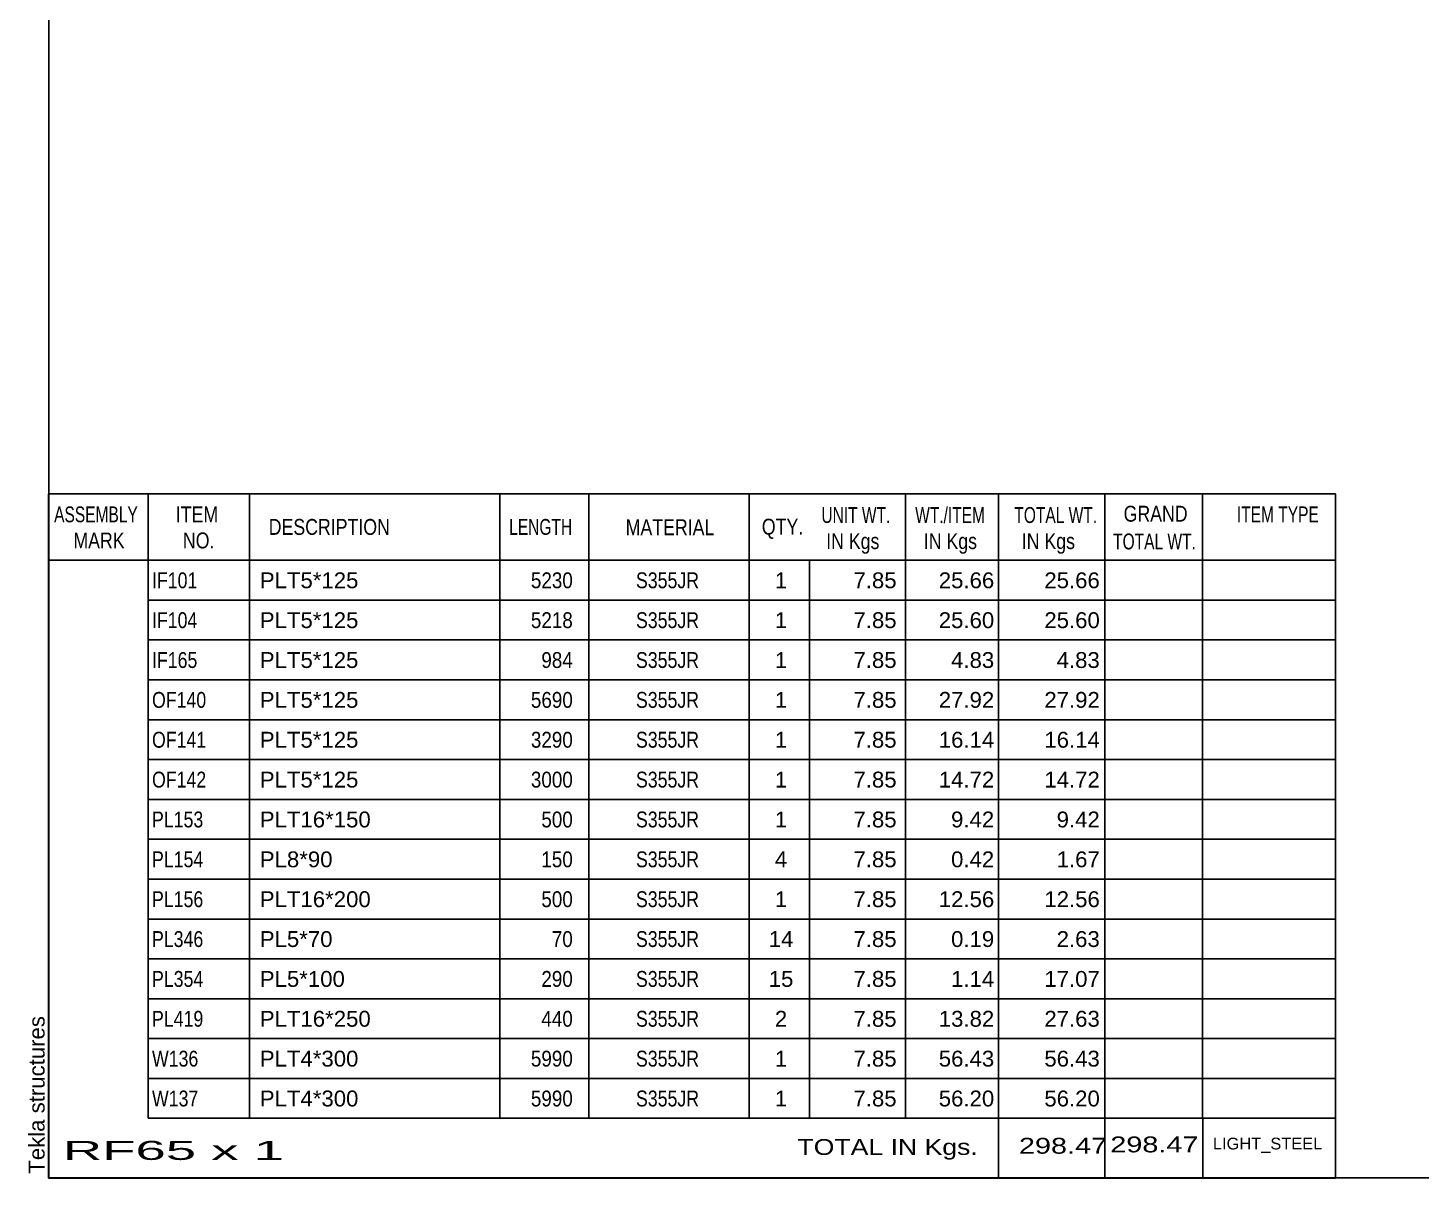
# Model space of a CAD drawing. Header units: millimetres. Extents: x -25 to 378, y -191 to 86.
# Drawn here: x -24.7 to 143, y -190.7 to -52.2 of the extents above; entities that cross this region are included whole.
import ezdxf

# ---------------------------------------------------------------- set-up
doc = ezdxf.new("R2010")
doc.units = ezdxf.units.MM
doc.styles.add('Arial', font='ARIAL.TTF', dxfattribs={"height": 0.2})

# ---------------------------------------------------------------- blocks, each defined once
blk = doc.blocks.new('Unknown-624479089-11088')
at = {"color": 5, "linetype": 'Continuous'}
for p, q in [((-22.16, 86.32), (-22.16, -190.68)), ((-22.16, -190.68), (377.84, -190.68))]:
    blk.add_line(p, q, dxfattribs=at)
at = {"color": 174, "linetype": 'Continuous', "style": 'Arial'}
blk.add_text('Tekla structures', height=1.9102, rotation=90, dxfattribs=at).set_placement((-22.66, -190.18))
blk = doc.blocks.new('CBS_BOM-624479089-19394')
at = {"color": 7, "linetype": 'Continuous'}
for p, q in [((-22.19, -116.31), (-22.19, -108.31)), ((-22.19, -108.32), (132.73, -108.32)), ((-10.19, -116.31), (-10.19, -108.31)), ((2, -116.31), (2, -108.31)), ((32.16, -116.31), (32.16, -108.31)), ((42.84, -116.31), (42.84, -108.31)), ((62.16, -116.31), (62.16, -108.31)), ((80.96, -116.31), (80.96, -108.31)), ((92.17, -116.31), (92.17, -108.31)), ((104.96, -116.31), (104.96, -108.31)), ((116.71, -116.31), (116.71, -108.31)), ((132.73, -108.32), (132.73, -116.31)), ((-22.19, -116.31), (132.73, -116.31)), ((-22.19, -121.11), (-22.19, -116.31)), ((-10.19, -121.11), (-10.19, -116.31)), ((2, -121.11), (2, -116.31)), ((32.16, -121.11), (32.16, -116.31)), ((42.84, -121.11), (42.84, -116.31)), ((62.16, -121.11), (62.16, -116.31)), ((69.42, -121.11), (69.42, -116.31)), ((80.96, -121.11), (80.96, -116.31)), ((92.17, -121.11), (92.17, -116.31)), ((104.96, -121.11), (104.96, -116.31)), ((116.73, -121.11), (116.73, -116.31)), ((132.73, -116.32), (132.73, -121.11)), ((-22.19, -125.91), (-22.19, -121.11)), ((-10.19, -121.11), (132.73, -121.11)), ((-10.19, -125.91), (-10.19, -121.11)), ((2, -125.91), (2, -121.11)), ((32.16, -125.91), (32.16, -121.11)), ((42.84, -125.91), (42.84, -121.11)), ((62.16, -125.91), (62.16, -121.11)), ((69.42, -125.91), (69.42, -121.11)), ((80.96, -125.91), (80.96, -121.11)), ((92.17, -125.91), (92.17, -121.11)), ((104.96, -125.91), (104.96, -121.11)), ((116.73, -125.91), (116.73, -121.11)), ((132.73, -121.12), (132.73, -125.91)), ((-22.19, -130.71), (-22.19, -125.91)), ((-10.19, -125.91), (132.73, -125.91)), ((-10.19, -130.71), (-10.19, -125.91)), ((2, -130.71), (2, -125.91)), ((32.16, -130.71), (32.16, -125.91)), ((42.84, -130.71), (42.84, -125.91)), ((62.16, -130.71), (62.16, -125.91)), ((69.42, -130.71), (69.42, -125.91)), ((80.96, -130.71), (80.96, -125.91)), ((92.17, -130.71), (92.17, -125.91)), ((104.96, -130.71), (104.96, -125.91)), ((116.73, -130.71), (116.73, -125.91)), ((132.73, -125.92), (132.73, -130.71)), ((-22.19, -135.51), (-22.19, -130.71)), ((-10.19, -130.71), (132.73, -130.71)), ((-10.19, -135.51), (-10.19, -130.71)), ((2, -135.51), (2, -130.71)), ((32.16, -135.51), (32.16, -130.71)), ((42.84, -135.51), (42.84, -130.71)), ((62.16, -135.51), (62.16, -130.71)), ((69.42, -135.51), (69.42, -130.71)), ((80.96, -135.51), (80.96, -130.71)), ((92.17, -135.51), (92.17, -130.71)), ((104.96, -135.51), (104.96, -130.71)), ((116.73, -135.51), (116.73, -130.71)), ((132.73, -130.72), (132.73, -135.51)), ((-22.19, -140.31), (-22.19, -135.51)), ((-10.19, -135.51), (132.73, -135.51)), ((-10.19, -140.31), (-10.19, -135.51)), ((2, -140.31), (2, -135.51)), ((32.16, -140.31), (32.16, -135.51)), ((42.84, -140.31), (42.84, -135.51)), ((62.16, -140.31), (62.16, -135.51)), ((69.42, -140.31), (69.42, -135.51)), ((80.96, -140.31), (80.96, -135.51)), ((92.17, -140.31), (92.17, -135.51)), ((104.96, -140.31), (104.96, -135.51)), ((116.73, -140.31), (116.73, -135.51)), ((132.73, -135.52), (132.73, -140.31)), ((-22.19, -145.11), (-22.19, -140.31)), ((-10.19, -140.31), (132.73, -140.31)), ((-10.19, -145.11), (-10.19, -140.31)), ((2, -145.11), (2, -140.31)), ((32.16, -145.11), (32.16, -140.31)), ((42.84, -145.11), (42.84, -140.31)), ((62.16, -145.11), (62.16, -140.31)), ((69.42, -145.11), (69.42, -140.31)), ((80.96, -145.11), (80.96, -140.31)), ((92.17, -145.11), (92.17, -140.31)), ((104.96, -145.11), (104.96, -140.31)), ((116.73, -145.11), (116.73, -140.31)), ((132.73, -140.32), (132.73, -145.11)), ((-22.19, -149.91), (-22.19, -145.11)), ((-10.19, -145.11), (132.73, -145.11)), ((-10.19, -149.91), (-10.19, -145.11)), ((2, -149.91), (2, -145.11)), ((32.16, -149.91), (32.16, -145.11)), ((42.84, -149.91), (42.84, -145.11)), ((62.16, -149.91), (62.16, -145.11)), ((69.42, -149.91), (69.42, -145.11)), ((80.96, -149.91), (80.96, -145.11)), ((92.17, -149.91), (92.17, -145.11)), ((104.96, -149.91), (104.96, -145.11)), ((116.73, -149.91), (116.73, -145.11)), ((132.73, -145.12), (132.73, -149.91)), ((-22.19, -154.71), (-22.19, -149.91)), ((-10.19, -149.91), (132.73, -149.91)), ((-10.19, -154.71), (-10.19, -149.91)), ((2, -154.71), (2, -149.91)), ((32.16, -154.71), (32.16, -149.91)), ((42.84, -154.71), (42.84, -149.91)), ((62.16, -154.71), (62.16, -149.91)), ((69.42, -154.71), (69.42, -149.91)), ((80.96, -154.71), (80.96, -149.91)), ((92.17, -154.71), (92.17, -149.91)), ((104.96, -154.71), (104.96, -149.91)), ((116.73, -154.71), (116.73, -149.91)), ((132.73, -149.92), (132.73, -154.71)), ((-22.19, -159.51), (-22.19, -154.71)), ((-10.19, -154.71), (132.73, -154.71)), ((-10.19, -159.51), (-10.19, -154.71)), ((2, -159.51), (2, -154.71)), ((32.16, -159.51), (32.16, -154.71)), ((42.84, -159.51), (42.84, -154.71)), ((62.16, -159.51), (62.16, -154.71)), ((69.42, -159.51), (69.42, -154.71)), ((80.96, -159.51), (80.96, -154.71)), ((92.17, -159.51), (92.17, -154.71)), ((104.96, -159.51), (104.96, -154.71)), ((116.73, -159.51), (116.73, -154.71)), ((132.73, -154.72), (132.73, -159.51)), ((-22.19, -164.31), (-22.19, -159.51)), ((-10.19, -159.51), (132.73, -159.51)), ((-10.19, -164.31), (-10.19, -159.51)), ((2, -164.31), (2, -159.51)), ((32.16, -164.31), (32.16, -159.51)), ((42.84, -164.31), (42.84, -159.51)), ((62.16, -164.31), (62.16, -159.51)), ((69.42, -164.31), (69.42, -159.51)), ((80.96, -164.31), (80.96, -159.51)), ((92.17, -164.31), (92.17, -159.51)), ((104.96, -164.31), (104.96, -159.51)), ((116.73, -164.31), (116.73, -159.51)), ((132.73, -159.52), (132.73, -164.31)), ((-22.19, -169.11), (-22.19, -164.31)), ((-10.19, -164.31), (132.73, -164.31)), ((-10.19, -169.11), (-10.19, -164.31)), ((2, -169.11), (2, -164.31)), ((32.16, -169.11), (32.16, -164.31)), ((42.84, -169.11), (42.84, -164.31)), ((62.16, -169.11), (62.16, -164.31)), ((69.42, -169.11), (69.42, -164.31)), ((80.96, -169.11), (80.96, -164.31)), ((92.17, -169.11), (92.17, -164.31)), ((104.96, -169.11), (104.96, -164.31)), ((116.73, -169.11), (116.73, -164.31)), ((132.73, -164.32), (132.73, -169.11)), ((-22.19, -173.91), (-22.19, -169.11)), ((-10.19, -169.11), (132.73, -169.11)), ((-10.19, -173.91), (-10.19, -169.11)), ((2, -173.91), (2, -169.11)), ((32.16, -173.91), (32.16, -169.11)), ((42.84, -173.91), (42.84, -169.11)), ((62.16, -173.91), (62.16, -169.11)), ((69.42, -173.91), (69.42, -169.11)), ((80.96, -173.91), (80.96, -169.11)), ((92.17, -173.91), (92.17, -169.11)), ((104.96, -173.91), (104.96, -169.11)), ((116.73, -173.91), (116.73, -169.11)), ((132.73, -169.12), (132.73, -173.91)), ((-22.19, -178.71), (-22.19, -173.91)), ((-10.19, -173.91), (132.73, -173.91)), ((-10.19, -178.71), (-10.19, -173.91)), ((2, -178.71), (2, -173.91)), ((32.16, -178.71), (32.16, -173.91)), ((42.84, -178.71), (42.84, -173.91)), ((62.16, -178.71), (62.16, -173.91)), ((69.42, -178.71), (69.42, -173.91)), ((80.96, -178.71), (80.96, -173.91)), ((92.17, -178.71), (92.17, -173.91)), ((104.96, -178.71), (104.96, -173.91)), ((116.73, -178.71), (116.73, -173.91)), ((132.73, -173.92), (132.73, -178.71)), ((-22.19, -183.51), (-22.19, -178.71)), ((-10.19, -178.71), (132.73, -178.71)), ((-10.19, -183.51), (-10.19, -178.71)), ((2, -183.51), (2, -178.71)), ((32.16, -183.51), (32.16, -178.71)), ((42.84, -183.51), (42.84, -178.71)), ((62.16, -183.51), (62.16, -178.71)), ((69.42, -183.51), (69.42, -178.71)), ((80.96, -183.51), (80.96, -178.71)), ((92.17, -183.51), (92.17, -178.71)), ((104.96, -183.51), (104.96, -178.71)), ((116.73, -183.51), (116.73, -178.71)), ((132.73, -178.72), (132.73, -183.51)), ((-22.19, -190.71), (-22.19, -183.53)), ((-10.19, -183.51), (132.73, -183.51)), ((92.17, -190.71), (92.17, -183.53)), ((104.96, -190.71), (104.96, -183.53)), ((116.76, -190.71), (116.76, -183.53)), ((132.73, -183.52), (132.73, -190.71)), ((-22.19, -190.71), (132.73, -190.71))]:
    blk.add_line(p, q, dxfattribs=at)
at = {"color": 3, "linetype": 'Continuous', "style": 'Arial'}
for s, height, width, p in [('ASSEMBLY', 1.91, 0.7, (-21.51, -111.74)), ('ITEM', 1.91, 0.8, (-6.86, -111.74)), ('UNIT WT.', 1.91, 0.7, (70.85, -111.82)), ('WT./ITEM', 1.91, 0.7, (82.14, -111.82)), ('TOTAL WT.', 1.91, 0.7, (94.08, -111.82)), ('GRAND', 1.91, 0.8, (107.23, -111.66)), ('ITEM TYPE', 1.91, 0.7, (120.87, -111.74)), ('DESCRIPTION', 1.9102, 0.8, (4.32, -113.25)), ('LENGTH', 1.91, 0.7, (33.27, -113.25)), ('MATERIAL', 1.91, 0.8, (47.29, -113.29)), ('QTY.', 1.91, 0.8, (63.68, -113.22)), ('MARK', 1.91, 0.8, (-19.19, -114.88)), ('NO.', 1.91, 0.8, (-6.01, -114.88)), ('IN Kgs', 1.91, 0.8, (71.43, -114.96)), ('IN Kgs', 1.91, 0.8, (83.18, -114.96)), ('IN Kgs', 1.91, 0.8, (94.97, -114.96)), ('TOTAL WT.', 1.91, 0.7, (105.97, -115))]:
    blk.add_text(s, height=height, dxfattribs=dict(at, width=width)).set_placement(p)
at = {"color": 7, "linetype": 'Continuous', "style": 'Arial'}
for s, width, p in [('IF101', 0.8, (-9.73, -119.68)), ('5230', 0.85, (35.88, -119.68)), ('S355JR', 0.8, (48.53, -119.68)), ('IF104', 0.8, (-9.73, -124.48)), ('5218', 0.85, (35.88, -124.48)), ('S355JR', 0.8, (48.53, -124.48)), ('IF165', 0.8, (-9.73, -129.28)), ('984', 0.85, (37.14, -129.28)), ('S355JR', 0.8, (48.53, -129.28)), ('OF140', 0.8, (-9.73, -134.08)), ('5690', 0.85, (35.88, -134.08)), ('S355JR', 0.8, (48.53, -134.08)), ('OF141', 0.8, (-9.73, -138.88)), ('3290', 0.85, (35.88, -138.88)), ('S355JR', 0.8, (48.53, -138.88)), ('OF142', 0.8, (-9.73, -143.68)), ('3000', 0.85, (35.88, -143.68)), ('S355JR', 0.8, (48.53, -143.68)), ('PL153', 0.8, (-9.73, -148.48)), ('500', 0.85, (37.14, -148.48)), ('S355JR', 0.8, (48.53, -148.48)), ('PL154', 0.8, (-9.73, -153.28)), ('150', 0.85, (37.14, -153.28)), ('S355JR', 0.8, (48.53, -153.28)), ('PL156', 0.8, (-9.73, -158.08)), ('500', 0.85, (37.14, -158.08)), ('S355JR', 0.8, (48.53, -158.08)), ('PL346', 0.8, (-9.73, -162.88)), ('70', 0.85, (38.4, -162.88)), ('S355JR', 0.8, (48.53, -162.88)), ('PL354', 0.8, (-9.73, -167.68)), ('290', 0.85, (37.14, -167.68)), ('S355JR', 0.8, (48.53, -167.68)), ('PL419', 0.8, (-9.73, -172.48)), ('440', 0.85, (37.14, -172.48)), ('S355JR', 0.8, (48.53, -172.48)), ('W136', 0.8, (-9.73, -177.28)), ('5990', 0.85, (35.88, -177.28)), ('S355JR', 0.8, (48.53, -177.28)), ('W137', 0.8, (-9.73, -182.08)), ('5990', 0.85, (35.88, -182.08)), ('S355JR', 0.8, (48.53, -182.08))]:
    blk.add_text(s, height=1.91, dxfattribs=dict(at, width=width)).set_placement(p)
for s, p in [('PLT5*125', (3.25, -119.68)), ('1', (65.25, -119.68)), ('7.85', (74.71, -119.68)), ('25.66', (84.98, -119.68)), ('25.66', (97.69, -119.68)), ('PLT5*125', (3.25, -124.48)), ('1', (65.25, -124.48)), ('7.85', (74.71, -124.48)), ('25.60', (84.98, -124.48)), ('25.60', (97.69, -124.48)), ('PLT5*125', (3.25, -129.28)), ('1', (65.25, -129.28)), ('7.85', (74.71, -129.28)), ('4.83', (86.46, -129.28)), ('4.83', (99.17, -129.28)), ('PLT5*125', (3.25, -134.08)), ('1', (65.25, -134.08)), ('7.85', (74.71, -134.08)), ('27.92', (84.98, -134.08)), ('27.92', (97.69, -134.08)), ('PLT5*125', (3.25, -138.88)), ('1', (65.25, -138.88)), ('7.85', (74.71, -138.88)), ('16.14', (84.98, -138.88)), ('16.14', (97.69, -138.88)), ('PLT5*125', (3.25, -143.68)), ('1', (65.25, -143.68)), ('7.85', (74.71, -143.68)), ('14.72', (84.98, -143.68)), ('14.72', (97.69, -143.68)), ('PLT16*150', (3.25, -148.48)), ('1', (65.25, -148.48)), ('7.85', (74.71, -148.48)), ('9.42', (86.46, -148.48)), ('9.42', (99.17, -148.48)), ('PL8*90', (3.25, -153.28)), ('4', (65.25, -153.28)), ('7.85', (74.71, -153.28)), ('0.42', (86.46, -153.28)), ('1.67', (99.17, -153.28)), ('PLT16*200', (3.25, -158.08)), ('1', (65.25, -158.08)), ('7.85', (74.71, -158.08)), ('12.56', (84.98, -158.08)), ('12.56', (97.69, -158.08)), ('PL5*70', (3.25, -162.88)), ('14', (64.51, -162.88)), ('7.85', (74.71, -162.88)), ('0.19', (86.46, -162.88)), ('2.63', (99.17, -162.88)), ('PL5*100', (3.25, -167.68)), ('15', (64.51, -167.68)), ('7.85', (74.71, -167.68)), ('1.14', (86.46, -167.68)), ('17.07', (97.69, -167.68)), ('PLT16*250', (3.25, -172.48)), ('2', (65.25, -172.48)), ('7.85', (74.71, -172.48)), ('13.82', (84.98, -172.48)), ('27.63', (97.69, -172.48)), ('PLT4*300', (3.25, -177.28)), ('1', (65.25, -177.28)), ('7.85', (74.71, -177.28)), ('56.43', (84.98, -177.28)), ('56.43', (97.69, -177.28)), ('PLT4*300', (3.25, -182.08)), ('1', (65.25, -182.08)), ('7.85', (74.71, -182.08)), ('56.20', (84.98, -182.08)), ('56.20', (97.69, -182.08))]:
    blk.add_text(s, height=1.91, dxfattribs=at).set_placement(p)
at = {"color": 6, "linetype": 'Continuous', "style": 'Arial'}
for s, height, width, p in [('TOTAL IN Kgs.', 1.9102, 1.2, (67.97, -187.92)), ('298.47', 1.91, 1.3, (94.63, -187.77)), ('298.47', 1.91, 1.3, (105.63, -187.61)), ('RF65 x 1', 2.292, 2.05, (-20.47, -188.52))]:
    blk.add_text(s, height=height, dxfattribs=dict(at, width=width)).set_placement(p)
blk.add_text('LIGHT_STEEL', height=1.4135, dxfattribs=at).set_placement((117.98, -187.26))

msp = doc.modelspace()

# ---------------------------------------------------------------- block references
for name in ['Unknown-624479089-11088', 'CBS_BOM-624479089-19394']:
    msp.add_blockref(name, (0, 0))

doc.saveas('drawing.dxf')
